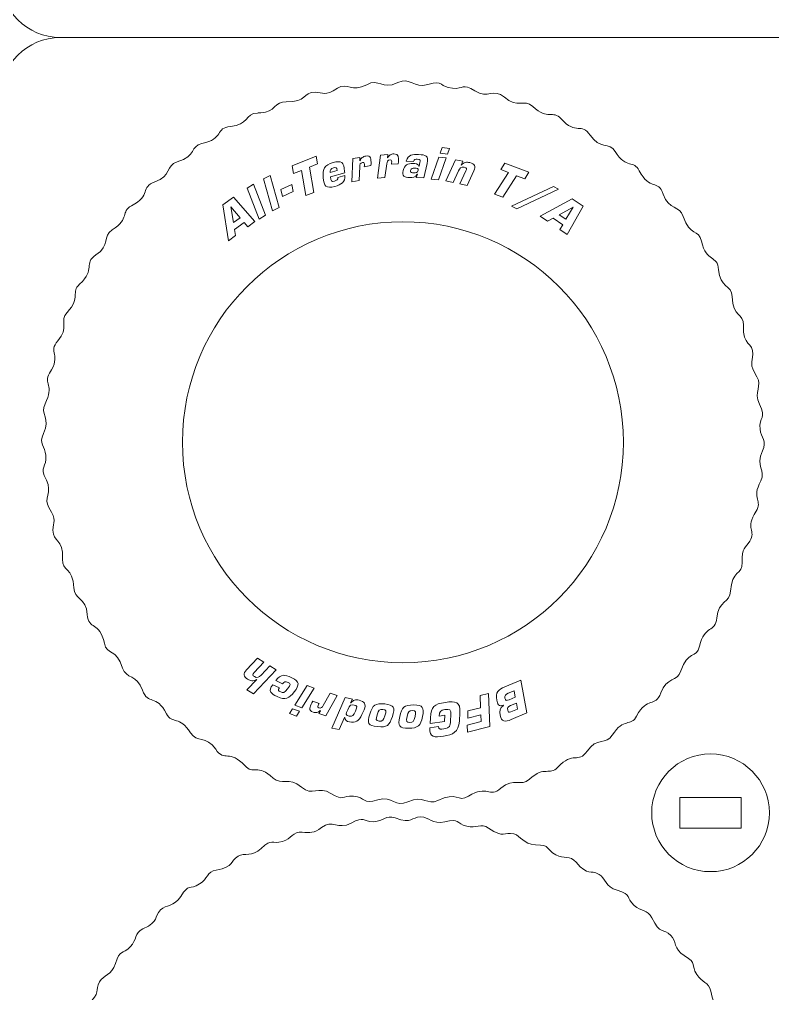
# Model space of a CAD drawing. Header units: centimetres. Extents: x -10 to 98, y 3 to 108.
# Drawn here: x 24.38 to 31.84, y 46.1 to 55.74 of the extents above; entities that cross this region are included whole.
import ezdxf

# ---------------------------------------------------------------- set-up
doc = ezdxf.new("R2010")
doc.units = ezdxf.units.CM
doc.header["$MEASUREMENT"] = 0
doc.layers.add('Camada 1', color=7, linetype='Continuous')

msp = doc.modelspace()

# ---------------------------------------------------------------- linework, layer by layer
at = {"layer": 'Camada 1', "color": 5, "lineweight": 9}
for points in [[(24.19213, 56.15219), (24.19213, 55.82494), (24.45988, 55.55719), (24.78712, 55.55719)], [(24.78712, 55.55719), (24.45988, 55.55719), (24.19213, 55.28944), (24.19213, 54.96219)], [(24.78712, 55.55719), (24.78712, 55.55719), (58.10714, 55.55719), (58.10714, 55.55719)], [(58.10714, 55.55719), (58.10714, 55.55719), (24.78712, 55.55719), (24.78712, 55.55719)]]:
    msp.add_open_spline(points, degree=3, dxfattribs=at)
at = {"layer": 'Camada 1', "color": 3, "lineweight": 9}
for points in [[(27.81934, 55.09044), (27.94431, 55.15996), (27.96501, 55.03275), (28.12827, 55.11065)], [(28.425, 55.09178), (28.28005, 55.0481), (28.25627, 55.17173), (28.12827, 55.11065)], [(28.66739, 55.05469), (28.54057, 55.06587), (28.58384, 55.13962), (28.425, 55.09178)], [(27.30811, 55.01541), (27.39102, 55.01328), (27.40185, 54.97441), (27.53066, 55.05539)], [(27.53066, 55.05539), (27.62834, 55.11681), (27.67237, 55.0087), (27.81934, 55.09044)], [(28.89092, 55.028), (28.76034, 55.11111), (28.7852, 55.0443), (28.66739, 55.05469)], [(29.18177, 54.96657), (29.07504, 55.0597), (29.01819, 54.94699), (28.89092, 55.028)], [(27.02124, 54.92154), (27.23154, 54.91154), (27.18517, 55.01857), (27.30811, 55.01541)], [(29.18177, 54.96657), (29.3118, 54.85314), (29.3774, 54.95423), (29.46294, 54.875)], [(26.7729, 54.81039), (26.9092, 54.81556), (26.91274, 54.9267), (27.02124, 54.92154)], [(29.46294, 54.875), (29.61733, 54.73196), (29.65914, 54.84468), (29.74258, 54.75285)], [(26.47321, 54.6762), (26.64465, 54.68794), (26.62129, 54.80618), (26.7372, 54.81019)], [(26.7372, 54.81019), (26.74907, 54.81061), (26.76102, 54.80992), (26.7729, 54.81039)], [(29.74258, 54.75285), (29.89394, 54.58633), (29.94381, 54.72101), (30.03131, 54.59048)], [(26.18857, 54.5073), (26.40832, 54.55484), (26.31637, 54.66546), (26.47321, 54.6762)], [(30.03131, 54.59048), (30.12724, 54.44738), (30.21732, 54.52792), (30.27928, 54.42905)], [(25.94303, 54.32618), (26.14371, 54.38773), (26.06665, 54.48091), (26.18857, 54.5073)], [(30.27928, 54.42905), (30.39095, 54.25077), (30.46113, 54.34929), (30.51776, 54.23869)], [(25.72295, 54.12849), (25.88602, 54.18411), (25.83147, 54.29195), (25.94303, 54.32618)], [(30.51776, 54.23869), (30.62012, 54.0387), (30.70373, 54.15632), (30.75454, 54.00731)], [(25.49158, 53.89169), (25.69146, 53.99404), (25.5739, 54.07765), (25.72295, 54.12849)], [(30.75454, 54.00731), (30.81013, 53.84432), (30.91814, 53.89868), (30.95227, 53.7872)], [(25.30121, 53.65319), (25.4794, 53.76479), (25.38097, 53.83506), (25.49158, 53.89169)], [(28.17813, 53.73371), (26.97325, 53.73371), (25.99651, 52.75695), (25.99651, 51.55207)], [(30.35975, 51.55207), (30.35975, 52.75695), (29.38301, 53.73371), (28.17813, 53.73371)], [(30.95227, 53.7872), (31.01376, 53.58643), (31.10715, 53.66306), (31.13337, 53.5417)], [(25.13975, 53.40522), (25.28267, 53.50093), (25.20242, 53.59133), (25.30121, 53.65319)], [(31.13337, 53.5417), (31.18089, 53.32187), (31.29138, 53.41402), (31.30228, 53.25704)], [(24.9774, 53.11654), (25.14384, 53.2678), (25.00922, 53.31784), (25.13975, 53.40522)], [(31.30228, 53.25704), (31.31417, 53.08545), (31.43224, 53.10903), (31.43625, 52.99307)], [(24.85526, 52.8369), (24.99819, 52.99109), (24.88557, 53.03307), (24.9774, 53.11654)], [(31.43625, 52.99307), (31.44346, 52.78351), (31.55368, 52.83315), (31.5476, 52.70895)], [(24.76368, 52.5557), (24.87699, 52.68552), (24.77602, 52.75143), (24.85526, 52.8369)], [(31.5476, 52.70895), (31.53735, 52.49907), (31.64464, 52.54507), (31.64147, 52.4221)], [(24.68165, 52.23491), (24.80358, 52.4241), (24.66001, 52.43691), (24.76368, 52.5557)], [(31.64147, 52.4221), (31.63937, 52.33912), (31.6005, 52.32846), (31.68147, 52.19957)], [(24.63597, 51.93306), (24.73408, 52.11882), (24.61445, 52.13062), (24.68165, 52.23491)], [(31.68147, 52.19957), (31.73904, 52.1079), (31.64428, 52.05094), (31.7066, 51.92869)], [(24.6202, 51.63772), (24.69592, 51.79217), (24.58164, 51.83029), (24.63597, 51.93306)], [(31.71233, 51.68107), (31.69928, 51.80901), (31.78175, 51.78125), (31.7066, 51.92869)], [(31.73609, 51.46643), (31.78596, 51.56842), (31.72137, 51.59222), (31.71233, 51.68107)], [(24.6202, 51.63772), (24.5703, 51.53594), (24.63494, 51.51169), (24.64399, 51.42308)], [(25.99651, 51.55207), (25.99651, 50.3472), (26.97325, 49.37045), (28.17813, 49.37045)], [(28.17813, 49.37045), (29.38301, 49.37045), (30.35975, 50.3472), (30.35975, 51.55207)], [(24.64399, 51.42308), (24.65703, 51.29509), (24.5745, 51.32299), (24.6497, 51.17549)], [(31.73609, 51.46643), (31.66036, 51.31154), (31.77474, 51.27418), (31.72035, 51.1711)], [(24.67488, 50.90456), (24.61715, 50.99618), (24.71204, 51.05316), (24.6497, 51.17549)], [(31.72035, 51.1711), (31.62217, 50.98502), (31.74186, 50.97354), (31.67466, 50.86924)], [(24.71484, 50.68208), (24.7172, 50.76532), (24.75571, 50.77633), (24.67488, 50.90456)], [(31.67466, 50.86924), (31.56082, 50.69256), (31.67677, 50.67837), (31.61238, 50.57379)], [(24.8087, 50.3952), (24.81869, 50.60555), (24.71139, 50.55936), (24.71484, 50.68208)], [(31.61238, 50.57379), (31.56842, 50.50245), (31.52989, 50.51327), (31.5358, 50.36134)], [(24.92006, 50.11108), (24.91283, 50.32069), (24.80278, 50.27077), (24.8087, 50.3952)], [(31.5358, 50.36134), (31.54065, 50.23746), (31.43137, 50.28768), (31.42162, 50.07818)], [(25.05407, 49.84718), (25.04257, 50.01823), (24.92406, 49.99519), (24.92006, 50.11108)], [(31.42162, 50.07818), (31.41624, 49.96238), (31.29842, 49.98711), (31.28494, 49.81577)], [(25.22294, 49.56249), (25.1756, 49.782), (25.06461, 49.6905), (25.05407, 49.84718)], [(31.28494, 49.81577), (31.27261, 49.65901), (31.16236, 49.75181), (31.11322, 49.53291)], [(25.40402, 49.31696), (25.34249, 49.51787), (25.24909, 49.44107), (25.22294, 49.56249)], [(31.11322, 49.53291), (31.08605, 49.41199), (30.99285, 49.48906), (30.92962, 49.28914)], [(25.60174, 49.09686), (25.54644, 49.25959), (25.4381, 49.20564), (25.40402, 49.31696)], [(30.92962, 49.28914), (30.89454, 49.17816), (30.78689, 49.23341), (30.7297, 49.07104)], [(25.83856, 48.86549), (25.73628, 49.06523), (25.65229, 48.94808), (25.60174, 49.09686)], [(30.7297, 49.07104), (30.67743, 48.92263), (30.59532, 49.04113), (30.49063, 48.84206)], [(26.07708, 48.67512), (25.96548, 48.8533), (25.89521, 48.75485), (25.83856, 48.86549)], [(30.49063, 48.84206), (30.43283, 48.73217), (30.36299, 48.83087), (30.2502, 48.65409)], [(26.32502, 48.51365), (26.2292, 48.65672), (26.13901, 48.57622), (26.07708, 48.67512)], [(30.2502, 48.65409), (30.18771, 48.55615), (30.09813, 48.6371), (30.0006, 48.49509)], [(26.61371, 48.35131), (26.46302, 48.51754), (26.4123, 48.3833), (26.32502, 48.51365)], [(30.0006, 48.49509), (29.91167, 48.3656), (29.86358, 48.50067), (29.71029, 48.33572)], [(31.22265, 48.46732), (30.90095, 48.46732), (30.64014, 48.20654), (30.64014, 47.88481)], [(31.80517, 47.88481), (31.80517, 48.20654), (31.54436, 48.46732), (31.22265, 48.46732)], [(26.89336, 48.22916), (26.73945, 48.37202), (26.69671, 48.25972), (26.61371, 48.35131)], [(29.71029, 48.33572), (29.6257, 48.2447), (29.58479, 48.35819), (29.42953, 48.21657)], [(27.17456, 48.13762), (27.04502, 48.25082), (26.9787, 48.14998), (26.89336, 48.22916)], [(29.42953, 48.21657), (29.34331, 48.13792), (29.27859, 48.23977), (29.14732, 48.1276)], [(27.17456, 48.13762), (27.28124, 48.04441), (27.3378, 48.15716), (27.4654, 48.07616)], [(28.82565, 48.04875), (28.72041, 47.98268), (28.71084, 48.10277), (28.52352, 48.00629)], [(29.14732, 48.1276), (29.02777, 48.02547), (29.01635, 48.16847), (28.82565, 48.04875)], [(27.4654, 48.07616), (27.59638, 47.99299), (27.57081, 48.05988), (27.68893, 48.04947)], [(27.68893, 48.04947), (27.8158, 48.03828), (27.77245, 47.96454), (27.93129, 48.01238)], [(27.93129, 48.01238), (28.07635, 48.05607), (28.10024, 47.93241), (28.22802, 47.99349)], [(28.52352, 48.00629), (28.41964, 47.9528), (28.38358, 48.0679), (28.22802, 47.99349)], [(27.66535, 47.78337), (27.52999, 47.71053), (27.48292, 47.825), (27.37141, 47.73856)], [(27.88994, 47.7969), (27.76975, 47.79311), (27.80524, 47.85865), (27.66535, 47.78337)], [(28.10051, 47.8339), (28.01143, 47.86515), (27.98431, 47.79988), (27.88994, 47.7969)], [(28.10051, 47.8339), (28.28028, 47.77084), (28.25143, 47.84305), (28.3569, 47.84374)], [(28.3569, 47.84374), (28.43271, 47.84423), (28.47175, 47.76799), (28.59149, 47.79637)], [(28.81202, 47.75158), (28.69467, 47.77908), (28.74601, 47.83299), (28.59149, 47.79637)], [(30.64014, 47.88481), (30.64014, 47.5631), (30.90095, 47.30231), (31.22265, 47.30231)], [(31.22265, 47.30231), (31.54436, 47.30231), (31.80517, 47.5631), (31.80517, 47.88481)], [(27.18126, 47.69244), (27.25841, 47.68665), (27.29732, 47.68094), (27.37141, 47.73856)], [(29.02493, 47.73269), (28.94729, 47.78574), (28.90413, 47.73), (28.81202, 47.75158)], [(29.02493, 47.73269), (29.1822, 47.62526), (29.17366, 47.70244), (29.27521, 47.67575)], [(26.98756, 47.60213), (26.87251, 47.56742), (26.88978, 47.63992), (26.77409, 47.53102)], [(27.18126, 47.69244), (27.08719, 47.6995), (27.07771, 47.62934), (26.98756, 47.60213)], [(29.27521, 47.67575), (29.34881, 47.6564), (29.36661, 47.57266), (29.48942, 47.56924)], [(26.54718, 47.45466), (26.61238, 47.49282), (26.68457, 47.44674), (26.77409, 47.53102)], [(29.69096, 47.46895), (29.58479, 47.52584), (29.64808, 47.56482), (29.48942, 47.56924)], [(26.32997, 47.3179), (26.51714, 47.35332), (26.45636, 47.40148), (26.54718, 47.45466)], [(29.89164, 47.39577), (29.83018, 47.46701), (29.77431, 47.42431), (29.69096, 47.46895)], [(29.89164, 47.39577), (30.01627, 47.25133), (30.02763, 47.32797), (30.11881, 47.27584)], [(26.32997, 47.3179), (26.23729, 47.30036), (26.24645, 47.2303), (26.16631, 47.18052)], [(30.11881, 47.27584), (30.18477, 47.23815), (30.18021, 47.15274), (30.29802, 47.11754)], [(26.16631, 47.18052), (26.06399, 47.11698), (26.06175, 47.19161), (25.97845, 47.05625)], [(25.77915, 46.92411), (25.83257, 46.97809), (25.91409, 46.95165), (25.97845, 47.05625)], [(30.46666, 46.96826), (30.37878, 47.05078), (30.45037, 47.07206), (30.29802, 47.11754)], [(30.6417, 46.84565), (30.60084, 46.93057), (30.53516, 46.90393), (30.46666, 46.96826)], [(25.60478, 46.7358), (25.77657, 46.81844), (25.70515, 46.84933), (25.77915, 46.92411)], [(30.6417, 46.84565), (30.72438, 46.67378), (30.7552, 46.74523), (30.82998, 46.67127)], [(25.60478, 46.7358), (25.51973, 46.69491), (25.54659, 46.62933), (25.48213, 46.56072)], [(30.82998, 46.67127), (30.88409, 46.61774), (30.85744, 46.53645), (30.96219, 46.47197)], [(25.48213, 46.56072), (25.39961, 46.47291), (25.37825, 46.54427), (25.33284, 46.39212)], [(31.08643, 46.28408), (31.02296, 46.38647), (31.09751, 46.38866), (30.96219, 46.47197)], [(25.17454, 46.2129), (25.21219, 46.27874), (25.29769, 46.27438), (25.33284, 46.39212)], [(31.22382, 46.12042), (31.20628, 46.21298), (31.13601, 46.20411), (31.08643, 46.28408)], [(25.05463, 45.98572), (25.1989, 46.11003), (25.12249, 46.12195), (25.17454, 46.2129)], [(31.22382, 46.12042), (31.25928, 45.9332), (31.30741, 45.99399), (31.36058, 45.90322)]]:
    msp.add_open_spline(points, degree=3, dxfattribs=at)
at = {"layer": 'Camada 1', "color": 1, "lineweight": 9}
for points in [[(28.56492, 54.46755), (28.56492, 54.46755), (28.54612, 54.41278), (28.54612, 54.41278)], [(28.63818, 54.45862), (28.63818, 54.45862), (28.56492, 54.46755), (28.56492, 54.46755)], [(27.32018, 54.38139), (27.32018, 54.38139), (27.08333, 54.28709), (27.08333, 54.28709)], [(27.33303, 54.30613), (27.33303, 54.30613), (27.32018, 54.38139), (27.32018, 54.38139)], [(27.75136, 54.37087), (27.75136, 54.37087), (27.68079, 54.35828), (27.68079, 54.35828)], [(27.74996, 54.33702), (27.74996, 54.33702), (27.75136, 54.37087), (27.75136, 54.37087)], [(27.77556, 54.36952), (27.76598, 54.36213), (27.75869, 54.35171), (27.75292, 54.33757)], [(27.81007, 54.38396), (27.79652, 54.38153), (27.78515, 54.37691), (27.77556, 54.36952)], [(27.86228, 54.3087), (27.86349, 54.35076), (27.86074, 54.393), (27.81007, 54.38396)], [(27.95708, 54.39355), (27.95708, 54.39355), (27.92628, 54.16524), (27.92628, 54.16524)], [(28.02854, 54.399), (28.02854, 54.399), (27.95708, 54.39355), (27.95708, 54.39355)], [(28.0238, 54.36548), (28.0238, 54.36548), (28.02854, 54.399), (28.02854, 54.399)], [(28.02679, 54.36571), (28.02679, 54.36571), (28.0238, 54.36548), (28.0238, 54.36548)], [(28.05253, 54.39525), (28.04224, 54.38884), (28.03393, 54.37919), (28.02679, 54.36571)], [(28.08825, 54.40613), (28.07457, 54.40508), (28.06279, 54.40162), (28.05253, 54.39525)], [(28.13269, 54.32604), (28.13811, 54.36775), (28.13963, 54.41007), (28.08825, 54.40613)], [(28.25746, 54.39214), (28.2358, 54.38404), (28.21907, 54.36727), (28.21055, 54.33226)], [(28.33101, 54.399), (28.30483, 54.39961), (28.27867, 54.40022), (28.25746, 54.39214)], [(28.41779, 54.30984), (28.4359, 54.38713), (28.40653, 54.39724), (28.33101, 54.399)], [(28.53317, 54.37414), (28.53317, 54.37414), (28.45814, 54.15635), (28.45814, 54.15635)], [(28.60645, 54.36519), (28.60645, 54.36519), (28.53317, 54.37414), (28.53317, 54.37414)], [(28.54612, 54.41278), (28.54612, 54.41278), (28.61939, 54.40381), (28.61939, 54.40381)], [(28.61939, 54.40381), (28.61939, 54.40381), (28.63818, 54.45862), (28.63818, 54.45862)], [(27.08333, 54.28709), (27.08333, 54.28709), (27.0962, 54.21181), (27.0962, 54.21181)], [(27.2525, 54.27405), (27.2525, 54.27405), (27.33303, 54.30613), (27.33303, 54.30613)], [(27.29528, 54.02502), (27.29528, 54.02502), (27.2525, 54.27405), (27.2525, 54.27405)], [(27.48739, 54.31888), (27.40027, 54.29403), (27.38338, 54.25933), (27.38943, 54.17089)], [(27.60115, 54.23128), (27.59453, 54.32487), (27.56866, 54.34206), (27.48739, 54.31888)], [(27.52818, 54.23992), (27.5256, 54.274), (27.51347, 54.27275), (27.48952, 54.26592)], [(27.68079, 54.35828), (27.68079, 54.35828), (27.67306, 54.12801), (27.67306, 54.12801)], [(27.74572, 54.14098), (27.74572, 54.14098), (27.75028, 54.27914), (27.75028, 54.27914)], [(27.75292, 54.33757), (27.75292, 54.33757), (27.74996, 54.33702), (27.74996, 54.33702)], [(27.77859, 54.32079), (27.75664, 54.31686), (27.75084, 54.29798), (27.75028, 54.27914)], [(27.79631, 54.28997), (27.79691, 54.30619), (27.79846, 54.32434), (27.77859, 54.32079)], [(27.79607, 54.27902), (27.79607, 54.27902), (27.86157, 54.2907), (27.86157, 54.2907)], [(27.79631, 54.28997), (27.79631, 54.28997), (27.79607, 54.27902), (27.79607, 54.27902)], [(27.86157, 54.2907), (27.86157, 54.2907), (27.86228, 54.3087), (27.86228, 54.3087)], [(27.9999, 54.17086), (27.9999, 54.17086), (28.01831, 54.30783), (28.01831, 54.30783)], [(28.05065, 54.34646), (28.02838, 54.34476), (28.02073, 54.32653), (28.01831, 54.30783)], [(28.06516, 54.314), (28.06738, 54.33007), (28.07075, 54.34797), (28.05065, 54.34646)], [(28.06516, 54.314), (28.06516, 54.314), (28.06385, 54.30313), (28.06385, 54.30313)], [(28.06385, 54.30313), (28.06385, 54.30313), (28.13019, 54.3082), (28.13019, 54.3082)], [(28.13019, 54.3082), (28.13019, 54.3082), (28.13269, 54.32604), (28.13269, 54.32604)], [(28.27831, 54.3105), (28.22509, 54.31175), (28.19297, 54.29574), (28.1801, 54.24197)], [(28.21055, 54.33226), (28.21055, 54.33226), (28.28434, 54.33054), (28.28434, 54.33054)], [(28.33391, 54.28389), (28.33193, 54.30968), (28.29934, 54.31001), (28.27831, 54.3105)], [(28.32052, 54.35417), (28.30208, 54.35462), (28.28913, 54.3506), (28.28434, 54.33054)], [(28.34592, 54.31924), (28.35068, 54.34015), (28.35272, 54.35343), (28.32052, 54.35417)], [(28.33734, 54.28381), (28.33734, 54.28381), (28.33391, 54.28389), (28.33391, 54.28389)], [(28.34592, 54.31924), (28.34592, 54.31924), (28.33734, 54.28381), (28.33734, 54.28381)], [(28.38449, 54.1698), (28.38449, 54.1698), (28.41779, 54.30984), (28.41779, 54.30984)], [(28.53142, 54.14736), (28.53142, 54.14736), (28.60645, 54.36519), (28.60645, 54.36519)], [(28.69895, 54.34834), (28.69895, 54.34834), (28.6031, 54.13883), (28.6031, 54.13883)], [(28.77102, 54.33233), (28.77102, 54.33233), (28.69895, 54.34834), (28.69895, 54.34834)], [(28.78563, 54.27367), (28.75339, 54.28083), (28.73943, 54.26373), (28.72764, 54.23822)], [(28.75307, 54.29322), (28.75307, 54.29322), (28.77102, 54.33233), (28.77102, 54.33233)], [(28.756, 54.29257), (28.756, 54.29257), (28.75307, 54.29322), (28.75307, 54.29322)], [(28.79516, 54.32035), (28.78158, 54.31677), (28.76911, 54.30813), (28.756, 54.29257)], [(28.80162, 54.23668), (28.81014, 54.25722), (28.80911, 54.26846), (28.78563, 54.27367)], [(28.84069, 54.31946), (28.8239, 54.3232), (28.8092, 54.32425), (28.79516, 54.32035)], [(28.88076, 54.23668), (28.90133, 54.2818), (28.88927, 54.30865), (28.84069, 54.31946)], [(29.18683, 54.31385), (29.18683, 54.31385), (29.14549, 54.2497), (29.14549, 54.2497)], [(29.42517, 54.22332), (29.42517, 54.22332), (29.18683, 54.31385), (29.18683, 54.31385)], [(26.86522, 54.19278), (26.86522, 54.19278), (26.79975, 54.15869), (26.79975, 54.15869)], [(26.95324, 53.87573), (26.95324, 53.87573), (26.86522, 54.19278), (26.86522, 54.19278)], [(27.0962, 54.21181), (27.0962, 54.21181), (27.17277, 54.24231), (27.17277, 54.24231)], [(27.17277, 54.24231), (27.17277, 54.24231), (27.21554, 53.99324), (27.21554, 53.99324)], [(27.48952, 54.26592), (27.46434, 54.25876), (27.4569, 54.25038), (27.4584, 54.22003)], [(27.52818, 54.23992), (27.52818, 54.23992), (27.4584, 54.22003), (27.4584, 54.22003)], [(27.46134, 54.17848), (27.46134, 54.17848), (27.60209, 54.21859), (27.60209, 54.21859)], [(27.46134, 54.17848), (27.46393, 54.13813), (27.47041, 54.12794), (27.49968, 54.13628)], [(27.49968, 54.13628), (27.52158, 54.14252), (27.53574, 54.14923), (27.53377, 54.17323)], [(27.60355, 54.19313), (27.60355, 54.19313), (27.53377, 54.17323), (27.53377, 54.17323)], [(27.57868, 54.1191), (27.59669, 54.13583), (27.60582, 54.15852), (27.60355, 54.19313)], [(27.60209, 54.21859), (27.60209, 54.21859), (27.60115, 54.23128), (27.60115, 54.23128)], [(28.1801, 54.24197), (28.16677, 54.18475), (28.19395, 54.17166), (28.24544, 54.17047)], [(28.24544, 54.17047), (28.27118, 54.16988), (28.3056, 54.17422), (28.31877, 54.20481)], [(28.25438, 54.24238), (28.24868, 54.21804), (28.2697, 54.21756), (28.28085, 54.2173)], [(28.29228, 54.26509), (28.27423, 54.26552), (28.25959, 54.26286), (28.25438, 54.24238)], [(28.28085, 54.2173), (28.31176, 54.21657), (28.32214, 54.2202), (28.32784, 54.24367)], [(28.32784, 54.24367), (28.33213, 54.26246), (28.31632, 54.26454), (28.29228, 54.26509)], [(28.32133, 54.20478), (28.32133, 54.20478), (28.3107, 54.17152), (28.3107, 54.17152)], [(28.31877, 54.20481), (28.31877, 54.20481), (28.32133, 54.20478), (28.32133, 54.20478)], [(28.67517, 54.12281), (28.67517, 54.12281), (28.72764, 54.23822), (28.72764, 54.23822)], [(28.80162, 54.23668), (28.80162, 54.23668), (28.74261, 54.10781), (28.74261, 54.10781)], [(28.81468, 54.09178), (28.81468, 54.09178), (28.88076, 54.23668), (28.88076, 54.23668)], [(29.22249, 54.22043), (29.22249, 54.22043), (29.08575, 54.00795), (29.08575, 54.00795)], [(29.14549, 54.2497), (29.14549, 54.2497), (29.22249, 54.22043), (29.22249, 54.22043)], [(29.16598, 53.97745), (29.16598, 53.97745), (29.30274, 54.18994), (29.30274, 54.18994)], [(29.30274, 54.18994), (29.30274, 54.18994), (29.38378, 54.15914), (29.38378, 54.15914)], [(29.38378, 54.15914), (29.38378, 54.15914), (29.42517, 54.22332), (29.42517, 54.22332)], [(26.69832, 54.10558), (26.69832, 54.10558), (26.63657, 54.06514), (26.63657, 54.06514)], [(26.81754, 53.79889), (26.81754, 53.79889), (26.69832, 54.10558), (26.69832, 54.10558)], [(26.79975, 54.15869), (26.79975, 54.15869), (26.88777, 53.84165), (26.88777, 53.84165)], [(27.07704, 54.10212), (27.07704, 54.10212), (26.97093, 54.05351), (26.97093, 54.05351)], [(27.09271, 54.03186), (27.09271, 54.03186), (27.07704, 54.10212), (27.07704, 54.10212)], [(27.38943, 54.17089), (27.39516, 54.08504), (27.41807, 54.05947), (27.50351, 54.0838)], [(27.50351, 54.0838), (27.53488, 54.09278), (27.561, 54.10289), (27.57868, 54.1191)], [(27.67306, 54.12801), (27.67306, 54.12801), (27.74572, 54.14098), (27.74572, 54.14098)], [(27.92628, 54.16524), (27.92628, 54.16524), (27.9999, 54.17086), (27.9999, 54.17086)], [(28.3107, 54.17152), (28.3107, 54.17152), (28.38449, 54.1698), (28.38449, 54.1698)], [(28.45814, 54.15635), (28.45814, 54.15635), (28.53142, 54.14736), (28.53142, 54.14736)], [(28.6031, 54.13883), (28.6031, 54.13883), (28.67517, 54.12281), (28.67517, 54.12281)], [(28.74261, 54.10781), (28.74261, 54.10781), (28.81468, 54.09178), (28.81468, 54.09178)], [(29.66726, 54.08354), (29.66726, 54.08354), (29.25343, 53.88946), (29.25343, 53.88946)], [(29.71868, 54.05505), (29.71868, 54.05505), (29.66726, 54.08354), (29.66726, 54.08354)], [(26.63657, 54.06514), (26.63657, 54.06514), (26.7558, 53.75846), (26.7558, 53.75846)], [(26.97093, 54.05351), (26.97093, 54.05351), (26.98654, 53.98327), (26.98654, 53.98327)], [(26.98654, 53.98327), (26.98654, 53.98327), (27.09271, 54.03186), (27.09271, 54.03186)], [(27.21554, 53.99324), (27.21554, 53.99324), (27.29528, 54.02502), (27.29528, 54.02502)], [(29.08575, 54.00795), (29.08575, 54.00795), (29.16598, 53.97745), (29.16598, 53.97745)], [(29.30489, 53.86098), (29.30489, 53.86098), (29.71868, 54.05505), (29.71868, 54.05505)], [(26.49981, 53.97787), (26.49981, 53.97787), (26.39431, 53.9011), (26.39431, 53.9011)], [(26.39431, 53.9011), (26.39431, 53.9011), (26.45052, 53.54386), (26.45052, 53.54386)], [(26.7132, 53.73507), (26.7132, 53.73507), (26.49981, 53.97787), (26.49981, 53.97787)], [(29.25343, 53.88946), (29.25343, 53.88946), (29.30489, 53.86098), (29.30489, 53.86098)], [(29.85443, 53.9624), (29.85443, 53.9624), (29.53639, 53.79031), (29.53639, 53.79031)], [(29.80423, 53.60642), (29.80423, 53.60642), (29.96198, 53.88854), (29.96198, 53.88854)], [(29.96198, 53.88854), (29.96198, 53.88854), (29.85443, 53.9624), (29.85443, 53.9624)], [(26.47489, 53.88013), (26.47489, 53.88013), (26.47557, 53.88062), (26.47557, 53.88062)], [(26.5011, 53.72668), (26.5011, 53.72668), (26.47489, 53.88013), (26.47489, 53.88013)], [(26.47557, 53.88062), (26.47557, 53.88062), (26.56564, 53.77367), (26.56564, 53.77367)], [(26.7558, 53.75846), (26.7558, 53.75846), (26.81754, 53.79889), (26.81754, 53.79889)], [(26.88777, 53.84165), (26.88777, 53.84165), (26.95324, 53.87573), (26.95324, 53.87573)], [(29.53639, 53.79031), (29.53639, 53.79031), (29.60997, 53.73977), (29.60997, 53.73977)], [(29.7256, 53.80356), (29.7256, 53.80356), (29.86151, 53.87944), (29.86151, 53.87944)], [(29.79141, 53.75839), (29.79141, 53.75839), (29.7256, 53.80356), (29.7256, 53.80356)], [(29.86221, 53.87896), (29.86221, 53.87896), (29.79141, 53.75839), (29.79141, 53.75839)], [(29.86151, 53.87944), (29.86151, 53.87944), (29.86221, 53.87896), (29.86221, 53.87896)], [(26.56564, 53.77367), (26.56564, 53.77367), (26.5011, 53.72668), (26.5011, 53.72668)], [(26.51231, 53.65732), (26.51231, 53.65732), (26.60564, 53.72524), (26.60564, 53.72524)], [(26.60564, 53.72524), (26.60564, 53.72524), (26.64239, 53.68355), (26.64239, 53.68355)], [(26.64239, 53.68355), (26.64239, 53.68355), (26.7132, 53.73507), (26.7132, 53.73507)], [(29.60997, 53.73977), (29.60997, 53.73977), (29.66393, 53.76988), (29.66393, 53.76988)], [(29.66393, 53.76988), (29.66393, 53.76988), (29.75911, 53.70453), (29.75911, 53.70453)], [(29.75911, 53.70453), (29.75911, 53.70453), (29.73202, 53.65597), (29.73202, 53.65597)], [(26.45052, 53.54386), (26.45052, 53.54386), (26.52269, 53.59639), (26.52269, 53.59639)], [(26.52269, 53.59639), (26.52269, 53.59639), (26.51231, 53.65732), (26.51231, 53.65732)], [(29.73202, 53.65597), (29.73202, 53.65597), (29.80423, 53.60642), (29.80423, 53.60642)], [(26.73964, 49.41376), (26.73964, 49.41376), (26.6299, 49.29835), (26.6299, 49.29835)], [(26.7047, 49.27254), (26.7047, 49.27254), (26.80251, 49.3751), (26.80251, 49.3751)], [(26.80251, 49.3751), (26.80251, 49.3751), (26.73964, 49.41376), (26.73964, 49.41376)], [(26.6299, 49.29835), (26.59572, 49.26243), (26.59836, 49.23309), (26.64078, 49.20703)], [(26.7047, 49.27254), (26.68993, 49.2559), (26.68728, 49.24495), (26.70775, 49.23238)], [(26.69761, 49.06178), (26.69761, 49.06178), (26.92429, 49.30029), (26.92429, 49.30029)], [(26.8614, 49.33893), (26.8614, 49.33893), (26.77414, 49.24696), (26.77414, 49.24696)], [(26.92429, 49.30029), (26.92429, 49.30029), (26.8614, 49.33893), (26.8614, 49.33893)], [(26.73217, 49.20326), (26.73217, 49.20326), (26.63469, 49.10042), (26.63469, 49.10042)], [(26.64078, 49.20703), (26.65541, 49.19802), (26.66895, 49.19224), (26.68352, 49.19134)], [(26.68352, 49.19134), (26.6975, 49.1903), (26.71211, 49.1944), (26.72958, 49.20484)], [(26.70775, 49.23238), (26.7359, 49.21506), (26.75463, 49.2267), (26.77414, 49.24696)], [(26.72958, 49.20484), (26.72958, 49.20484), (26.73217, 49.20326), (26.73217, 49.20326)], [(26.99266, 49.24525), (26.96907, 49.24288), (26.94776, 49.2275), (26.92123, 49.19364)], [(26.92123, 49.19364), (26.92123, 49.19364), (26.98757, 49.16132), (26.98757, 49.16132)], [(27.04195, 49.17492), (27.01185, 49.18959), (27.0052, 49.18378), (26.98757, 49.16132)], [(27.07756, 49.22061), (27.04168, 49.23808), (27.01608, 49.24819), (26.99266, 49.24525)], [(27.03566, 49.11307), (27.06885, 49.15566), (27.06703, 49.16271), (27.04195, 49.17492)], [(27.10205, 49.08075), (27.15794, 49.15234), (27.15588, 49.18245), (27.07756, 49.22061)], [(29.34417, 49.1965), (29.34417, 49.1965), (29.18655, 49.13065), (29.18655, 49.13065)], [(29.40527, 48.87316), (29.40527, 48.87316), (29.34417, 49.1965), (29.34417, 49.1965)], [(26.63469, 49.10042), (26.63469, 49.10042), (26.69761, 49.06178), (26.69761, 49.06178)], [(26.8894, 49.15281), (26.83919, 49.08798), (26.87438, 49.06322), (26.93264, 49.03484)], [(26.95577, 49.12049), (26.95577, 49.12049), (26.8894, 49.15281), (26.8894, 49.15281)], [(26.93264, 49.03484), (27.0156, 48.99442), (27.05394, 49.01919), (27.10205, 49.08075)], [(26.95577, 49.12049), (26.9478, 49.11098), (26.94462, 49.10444), (26.94601, 49.0985)], [(26.94601, 49.0985), (26.94778, 49.09237), (26.95437, 49.08728), (26.96827, 49.08051)], [(26.96827, 49.08051), (26.9918, 49.06902), (27.00347, 49.07146), (27.03566, 49.11307)], [(27.23149, 49.14409), (27.23149, 49.14409), (27.10821, 48.94944), (27.10821, 48.94944)], [(27.17743, 48.92381), (27.17743, 48.92381), (27.30072, 49.11846), (27.30072, 49.11846)], [(27.30072, 49.11846), (27.30072, 49.11846), (27.23149, 49.14409), (27.23149, 49.14409)], [(27.45776, 49.0671), (27.45776, 49.0671), (27.38983, 48.94674), (27.38983, 48.94674)], [(27.52822, 49.04495), (27.52822, 49.04495), (27.45776, 49.0671), (27.45776, 49.0671)], [(29.02468, 49.06628), (29.02468, 49.06628), (28.94147, 49.04515), (28.94147, 49.04515)], [(29.03769, 48.73748), (29.03769, 48.73748), (29.02468, 49.06628), (29.02468, 49.06628)], [(29.18655, 49.13065), (29.12364, 49.10436), (29.09169, 49.07939), (29.10667, 49.00008)], [(29.21842, 49.06768), (29.1927, 49.05695), (29.18328, 49.04603), (29.18825, 49.01971)], [(29.21842, 49.06768), (29.21842, 49.06768), (29.27825, 49.09265), (29.27825, 49.09265)], [(29.27825, 49.09265), (29.27825, 49.09265), (29.29027, 49.02931), (29.29027, 49.02931)], [(27.27684, 48.97235), (27.25626, 48.93564), (27.23918, 48.89693), (27.28834, 48.88147)], [(27.2858, 48.98797), (27.2858, 48.98797), (27.27684, 48.97235), (27.27684, 48.97235)], [(27.34925, 48.96803), (27.34925, 48.96803), (27.2858, 48.98797), (27.2858, 48.98797)], [(27.34399, 48.95843), (27.34399, 48.95843), (27.34925, 48.96803), (27.34925, 48.96803)], [(27.41477, 48.84442), (27.41477, 48.84442), (27.52822, 49.04495), (27.52822, 49.04495)], [(27.60547, 49.02524), (27.60547, 49.02524), (27.4734, 48.72388), (27.4734, 48.72388)], [(27.67774, 49.01029), (27.67774, 49.01029), (27.60547, 49.02524), (27.60547, 49.02524)], [(27.66017, 48.97405), (27.66017, 48.97405), (27.67774, 49.01029), (27.67774, 49.01029)], [(27.66352, 48.97336), (27.66352, 48.97336), (27.66017, 48.97405), (27.66017, 48.97405)], [(27.69975, 49.00003), (27.68675, 48.99658), (27.67448, 48.98816), (27.66352, 48.97336)], [(27.7434, 48.99933), (27.72745, 49.00261), (27.71312, 49.00341), (27.69975, 49.00003)], [(27.79303, 48.90445), (27.81773, 48.96028), (27.79679, 48.98828), (27.7434, 48.99933)], [(27.99815, 48.96154), (27.9051, 48.97116), (27.8789, 48.95144), (27.84971, 48.86124)], [(28.59832, 48.97742), (28.48457, 48.96033), (28.45609, 48.93608), (28.44973, 48.82534)], [(28.74198, 48.87617), (28.74856, 48.98262), (28.69847, 48.99244), (28.59832, 48.97742)], [(28.94147, 49.04515), (28.94147, 49.04515), (28.94635, 48.92464), (28.94635, 48.92464)], [(29.10667, 49.00008), (29.11433, 48.95952), (29.12699, 48.93365), (29.1717, 48.94906)], [(29.18825, 49.01971), (29.19335, 48.99302), (29.20313, 48.99294), (29.22889, 49.00369)], [(29.29027, 49.02931), (29.29027, 49.02931), (29.22889, 49.00369), (29.22889, 49.00369)], [(29.24436, 48.94548), (29.24436, 48.94548), (29.30139, 48.96931), (29.30139, 48.96931)], [(29.30139, 48.96931), (29.30139, 48.96931), (29.31243, 48.91067), (29.31243, 48.91067)], [(27.0867, 48.91485), (27.0867, 48.91485), (27.05579, 48.86588), (27.05579, 48.86588)], [(27.15594, 48.88923), (27.15594, 48.88923), (27.0867, 48.91485), (27.0867, 48.91485)], [(27.10821, 48.94944), (27.10821, 48.94944), (27.17743, 48.92381), (27.17743, 48.92381)], [(27.12501, 48.84028), (27.12501, 48.84028), (27.15594, 48.88923), (27.15594, 48.88923)], [(27.28834, 48.88147), (27.30141, 48.87736), (27.31363, 48.8762), (27.32555, 48.8783)], [(27.32555, 48.8783), (27.33747, 48.88042), (27.34878, 48.88631), (27.36039, 48.89616)], [(27.34399, 48.95843), (27.33596, 48.94432), (27.32617, 48.92897), (27.34542, 48.9229)], [(27.34542, 48.9229), (27.3667, 48.91622), (27.3806, 48.93029), (27.38983, 48.94674)], [(27.36328, 48.89526), (27.36328, 48.89526), (27.34637, 48.8659), (27.34637, 48.8659)], [(27.36039, 48.89616), (27.36039, 48.89616), (27.36328, 48.89526), (27.36328, 48.89526)], [(27.63141, 48.90503), (27.61372, 48.86399), (27.60817, 48.84983), (27.64638, 48.8419)], [(27.69452, 48.95158), (27.66468, 48.95777), (27.6527, 48.9528), (27.63141, 48.90503)], [(27.64638, 48.8419), (27.68253, 48.83442), (27.68919, 48.84751), (27.70748, 48.8893)], [(27.70748, 48.8893), (27.73037, 48.94065), (27.72479, 48.94531), (27.69452, 48.95158)], [(27.77207, 48.8562), (27.77207, 48.8562), (27.79303, 48.90445), (27.79303, 48.90445)], [(27.97911, 48.90658), (27.94495, 48.91008), (27.93886, 48.90125), (27.92315, 48.85367)], [(28.00042, 48.84567), (28.01612, 48.89326), (28.01456, 48.9029), (27.97911, 48.90658)], [(28.07387, 48.8381), (28.10233, 48.92577), (28.08996, 48.95208), (27.99815, 48.96154)], [(28.28377, 48.95231), (28.1902, 48.95249), (28.16614, 48.93021), (28.14619, 48.83756)], [(28.27037, 48.89569), (28.23605, 48.89575), (28.23087, 48.8863), (28.22003, 48.83741)], [(28.29773, 48.83727), (28.30853, 48.88618), (28.30599, 48.89561), (28.27037, 48.89569)], [(28.37153, 48.83713), (28.39101, 48.92722), (28.37605, 48.95215), (28.28377, 48.95231)], [(28.59392, 48.90557), (28.55063, 48.89907), (28.53893, 48.88732), (28.5358, 48.84171)], [(28.65379, 48.85075), (28.65718, 48.909), (28.63805, 48.91219), (28.59392, 48.90557)], [(28.73693, 48.79122), (28.73693, 48.79122), (28.74198, 48.87617), (28.74198, 48.87617)], [(28.94635, 48.92464), (28.94635, 48.92464), (28.81907, 48.89234), (28.81907, 48.89234)], [(28.81907, 48.89234), (28.81907, 48.89234), (28.82184, 48.82042), (28.82184, 48.82042)], [(29.17225, 48.94561), (29.13448, 48.92238), (29.13207, 48.89252), (29.13946, 48.85144)], [(29.1717, 48.94906), (29.1717, 48.94906), (29.17225, 48.94561), (29.17225, 48.94561)], [(29.24436, 48.94548), (29.21666, 48.93391), (29.21111, 48.92601), (29.21589, 48.90012)], [(29.21589, 48.90012), (29.21937, 48.88064), (29.22375, 48.87454), (29.24586, 48.88285)], [(29.31243, 48.91067), (29.31243, 48.91067), (29.24586, 48.88285), (29.24586, 48.88285)], [(29.24928, 48.808), (29.24928, 48.808), (29.40527, 48.87316), (29.40527, 48.87316)], [(27.05579, 48.86588), (27.05579, 48.86588), (27.12501, 48.84028), (27.12501, 48.84028)], [(27.34637, 48.8659), (27.34637, 48.8659), (27.41477, 48.84442), (27.41477, 48.84442)], [(27.54566, 48.70891), (27.54566, 48.70891), (27.59827, 48.82952), (27.59827, 48.82952)], [(27.59827, 48.82952), (27.59827, 48.82952), (27.60163, 48.82881), (27.60163, 48.82881)], [(27.60163, 48.82881), (27.60159, 48.79901), (27.6223, 48.78904), (27.6488, 48.78354)], [(27.6488, 48.78354), (27.7093, 48.77102), (27.74386, 48.79191), (27.77207, 48.8562)], [(27.84971, 48.86124), (27.81987, 48.76855), (27.83188, 48.74705), (27.92579, 48.73734)], [(27.92315, 48.85367), (27.90789, 48.80605), (27.90816, 48.79613), (27.94231, 48.79259)], [(27.92579, 48.73734), (28.0193, 48.72767), (28.04515, 48.74828), (28.07387, 48.8381)], [(27.94231, 48.79259), (27.97773, 48.78893), (27.98515, 48.79808), (28.00042, 48.84567)], [(28.14619, 48.83756), (28.12589, 48.74227), (28.14001, 48.72212), (28.23442, 48.72194)], [(28.22003, 48.83741), (28.20966, 48.78851), (28.21094, 48.77864), (28.24524, 48.77858)], [(28.23442, 48.72194), (28.3284, 48.72176), (28.35208, 48.74489), (28.37153, 48.83713)], [(28.24524, 48.77858), (28.28088, 48.7785), (28.28734, 48.78836), (28.29773, 48.83727)], [(28.44973, 48.82534), (28.44973, 48.82534), (28.44621, 48.76795), (28.44621, 48.76795)], [(28.44621, 48.76795), (28.44621, 48.76795), (28.59093, 48.78968), (28.59093, 48.78968)], [(28.59436, 48.85052), (28.59436, 48.85052), (28.5358, 48.84171), (28.5358, 48.84171)], [(28.57814, 48.64367), (28.67152, 48.6577), (28.73026, 48.6826), (28.73693, 48.79122)], [(28.58256, 48.71551), (28.64365, 48.72471), (28.6468, 48.74426), (28.65055, 48.79734)], [(28.59093, 48.78968), (28.59093, 48.78968), (28.59436, 48.85052), (28.59436, 48.85052)], [(28.65379, 48.85075), (28.65379, 48.85075), (28.65055, 48.79734), (28.65055, 48.79734)], [(28.95131, 48.78818), (28.95131, 48.78818), (28.81321, 48.75315), (28.81321, 48.75315)], [(28.82184, 48.82042), (28.82184, 48.82042), (28.94915, 48.85273), (28.94915, 48.85273)], [(28.94915, 48.85273), (28.94915, 48.85273), (28.95131, 48.78818), (28.95131, 48.78818)], [(29.13946, 48.85144), (29.15314, 48.78089), (29.19024, 48.78333), (29.24928, 48.808)], [(27.4734, 48.72388), (27.4734, 48.72388), (27.54566, 48.70891), (27.54566, 48.70891)], [(28.44365, 48.72721), (28.4376, 48.623), (28.4958, 48.63131), (28.57814, 48.64367)], [(28.52978, 48.74014), (28.52978, 48.74014), (28.44365, 48.72721), (28.44365, 48.72721)], [(28.52978, 48.74014), (28.52956, 48.7071), (28.5571, 48.71168), (28.58256, 48.71551)], [(28.81321, 48.75315), (28.81321, 48.75315), (28.81638, 48.68133), (28.81638, 48.68133)], [(28.81638, 48.68133), (28.81638, 48.68133), (29.03769, 48.73748), (29.03769, 48.73748)]]:
    msp.add_open_spline(points, degree=3, dxfattribs=at)
at = {"layer": 'Camada 1', "lineweight": 9}
for points in [[(30.91923, 47.73309), (30.91923, 47.73309), (30.91923, 48.03654), (30.91923, 48.03654)], [(30.91923, 48.03654), (30.91923, 48.03654), (31.52609, 48.03654), (31.52609, 48.03654)], [(31.52609, 48.03654), (31.52609, 48.03654), (31.52609, 47.73309), (31.52609, 47.73309)], [(31.52609, 47.73309), (31.52609, 47.73309), (30.91923, 47.73309), (30.91923, 47.73309)]]:
    msp.add_open_spline(points, degree=3, dxfattribs=at)

doc.saveas('drawing.dxf')
